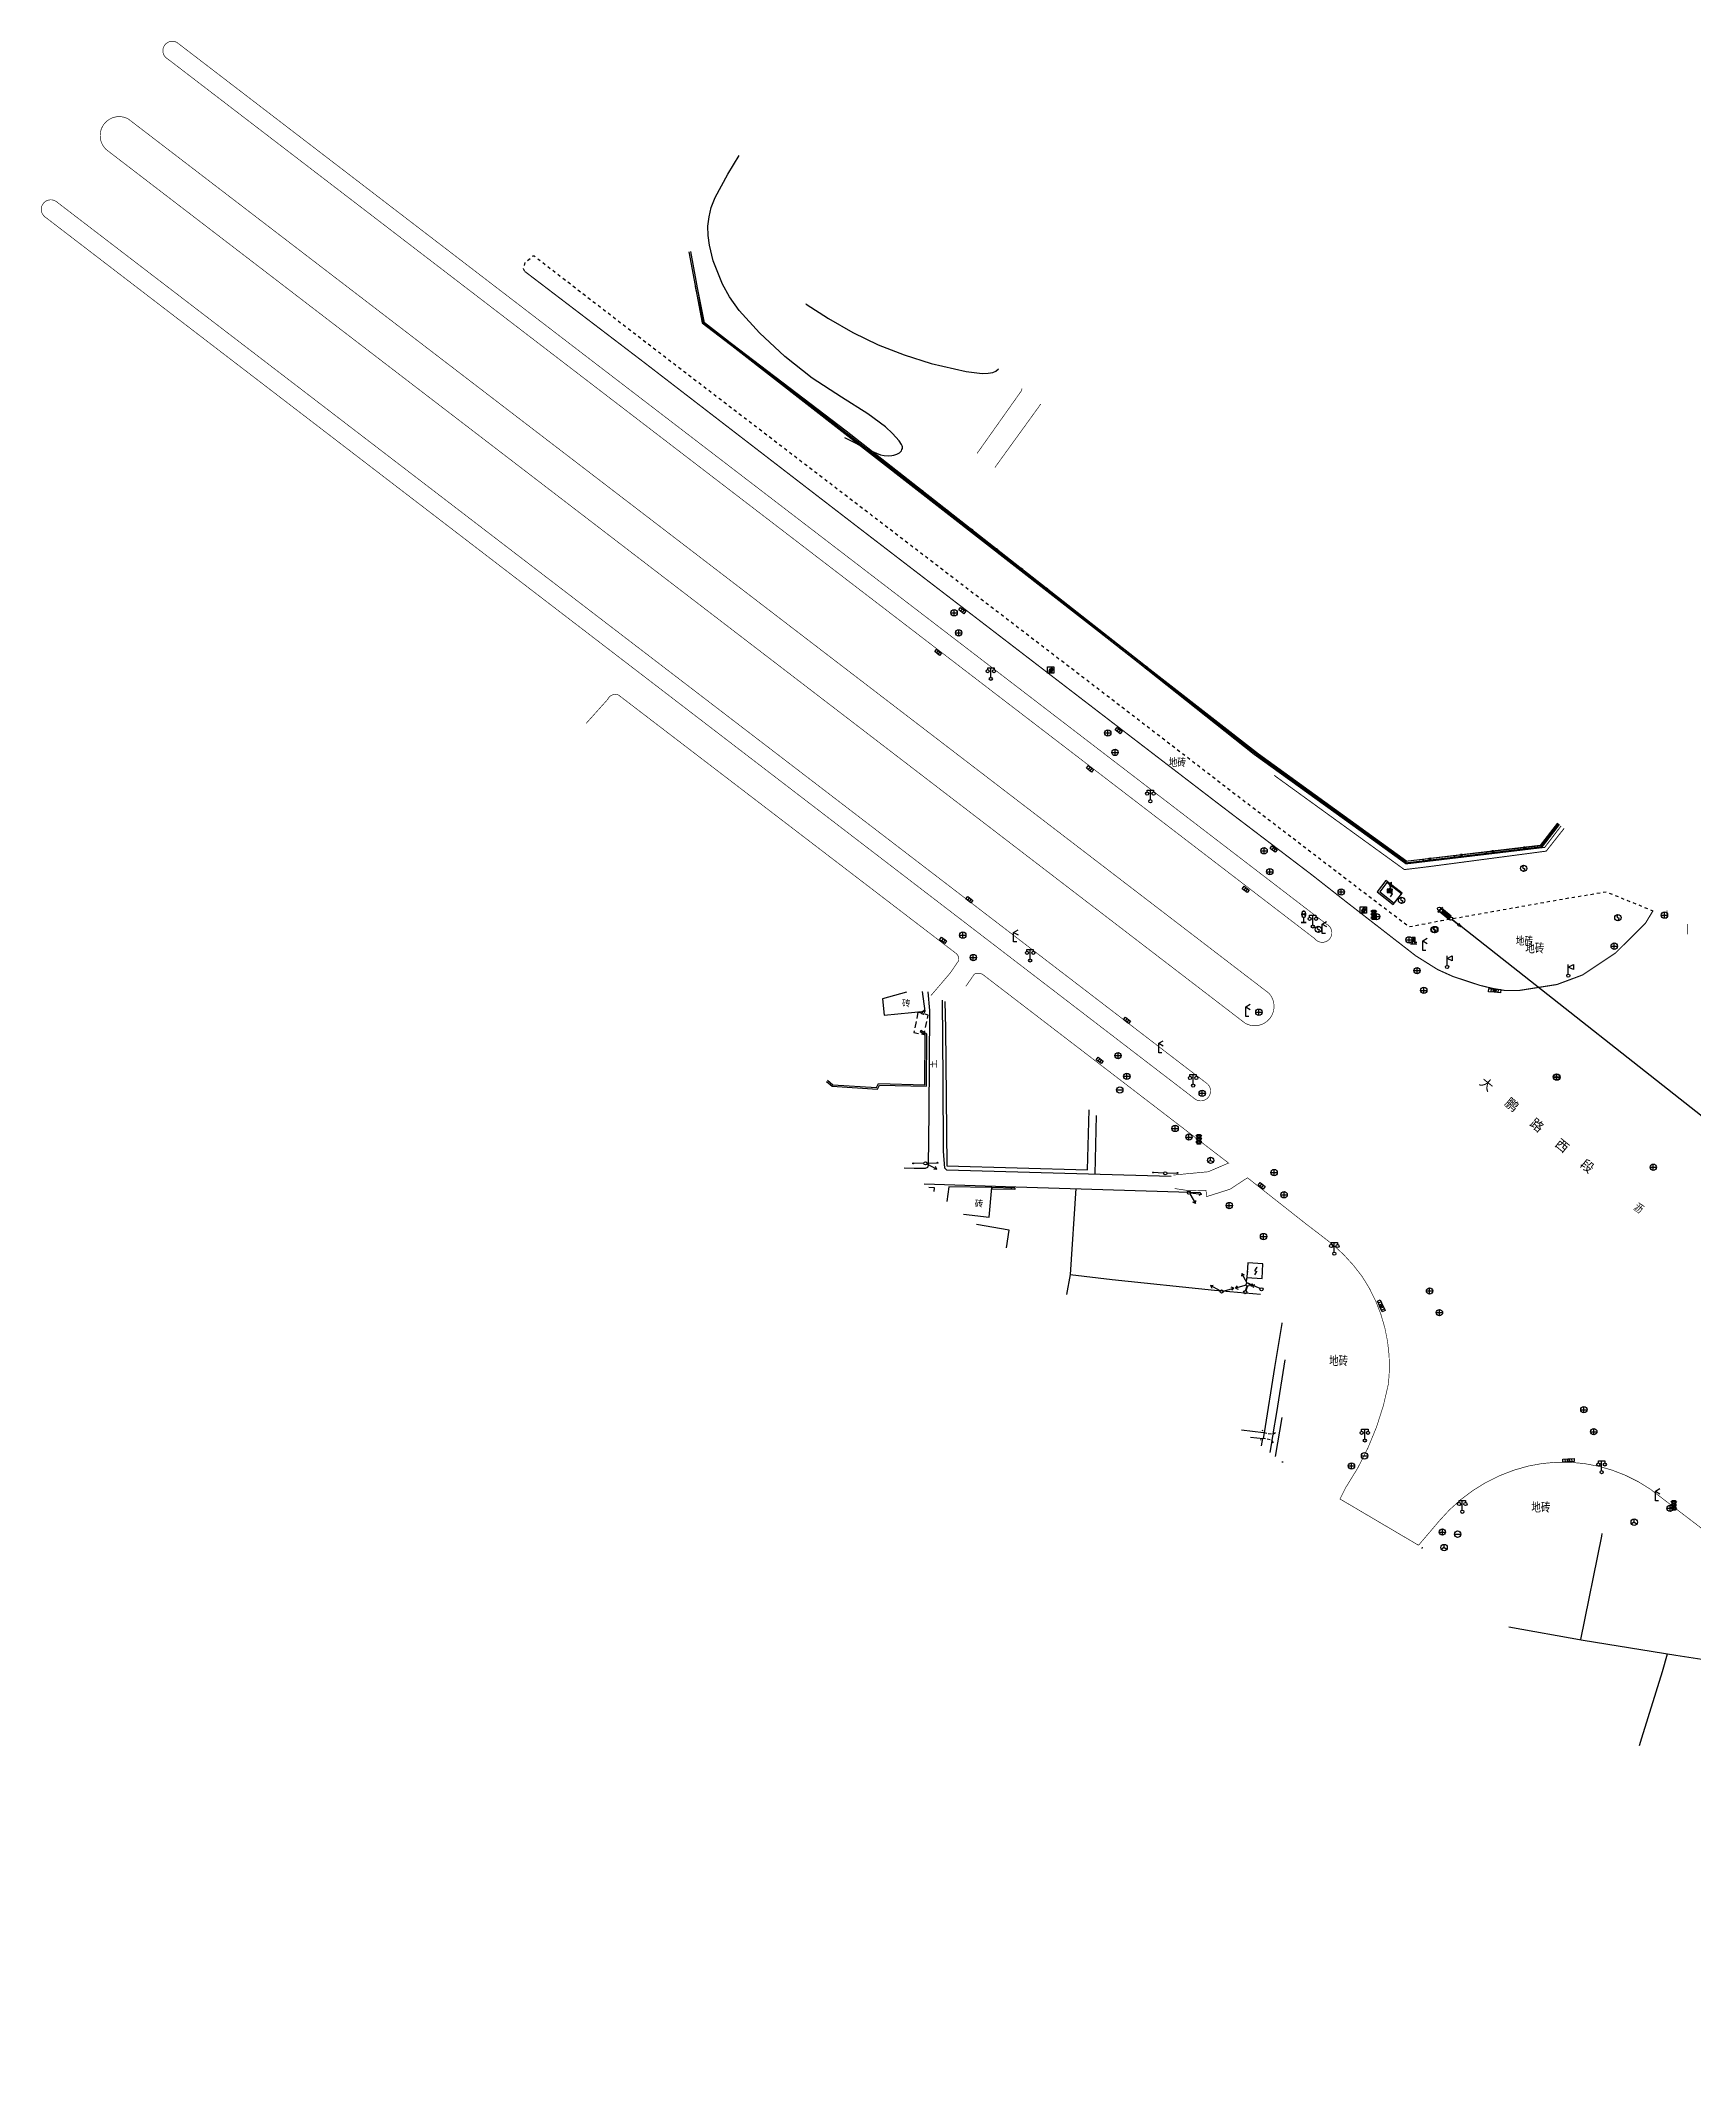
# Model space of a CAD drawing. Extents: x 5235 to 6165, y 11896 to 12757.
# Drawn here: x 5235 to 5495.2, y 12434.5 to 12756.8 of the extents above; entities that cross this region are included whole.
import ezdxf
from ezdxf.enums import TextEntityAlignment as Align

# ---------------------------------------------------------------- set-up
doc = ezdxf.new("R2010")
doc.units = 0
doc.header["$LTSCALE"] = 0.5
for name, pattern in [('G529', [1.5, 1, -0.5]), ('X3', [5, 4, -1]), ('X5', [3, 2, -1]), ('X6', [2, 1, -1])]:
    doc.linetypes.add(name, pattern=pattern)
doc.layers.get('0').update_dxf_attribs({"linetype": 'CONTINUOUS'})
for name, color, linetype in [('COMPONENT', 4, 'CONTINUOUS'), ('DGX', 2, 'CONTINUOUS'), ('DLDW', 11, 'CONTINUOUS'), ('DLSS', 4, 'CONTINUOUS'), ('DMTZ', 3, 'CONTINUOUS'), ('GXYZ', 2, 'CONTINUOUS'), ('JMD', 6, 'CONTINUOUS'), ('SXSS', 5, 'CONTINUOUS'), ('ZJ', 7, 'CONTINUOUS')]:
    doc.layers.add(name, color=color, linetype=linetype)
doc.styles.add('HZ', font='rs.shx', dxfattribs={"width": 0.8, "bigfont": 'hztxt.shx'})
doc.styles.add('等线体', font='simhei.ttf')
doc.linetypes.add('G677', pattern='A,10,[241,XYH_TOWN.SHX,S=0.5,R=0,X=0,Y=-0.5],0', length=10)
doc.linetypes.add('G682', pattern='A,0,-1e-05,[149,AAA.SHX,S=0.3,R=0,X=0,Y=0],-2,[149,AAA.SHX,S=0.3,R=0,X=0,Y=0],-2,[146,AAA.SHX,S=1,R=0,X=0,Y=0],-2', length=6.00001)

# ---------------------------------------------------------------- blocks, each defined once
blk = doc.blocks.new('gc041')
for p, q in [((-1, 0.5), (1, 0.5)), ((-1, -0.5), (-1, 0.5)), ((-0.33, 0.5), (-0.33, -0.5)), ((0.33, 0.5), (0.33, -0.5)), ((1, 0.5), (1, -0.5)), ((1, -0.5), (-1, -0.5))]:
    blk.add_line(p, q)
blk = doc.blocks.new('gc043')
for p, q in [((-1, 0), (1, 0)), ((0, -1), (0, 1))]:
    blk.add_line(p, q)
blk.add_circle((0, 0), 1)
blk = doc.blocks.new('gc170')
at = {"linetype": 'Continuous'}
blk.add_circle((0, 0), 0.5, dxfattribs=at)
blk = doc.blocks.new('gc129')
at = {"linetype": 'Continuous'}
blk.add_hatch(color=256, dxfattribs=at).paths.add_polyline_path([(0.8, 1), (-0.8, 1), (-0.8, 0), (0, 0), (0.8, 0)])
at = {"linetype": 'Continuous', "flags": 128}
for points in [[(-0.8, 0), (0, 0), (0.8, 0), (0.8, 1), (-0.8, 1), (-0.8, 0)], [(-0.05, 2), (0.64, 3.2)], [(-0.05, 2.8), (0.64, 3.2)], [(0.58, 2), (-0.05, 2)], [(0, 1), (0.58, 2)], [(0.64, 2.4), (0.64, 3.2)]]:
    blk.add_lwpolyline(points, dxfattribs=at)
blk = doc.blocks.new('gc315')
for p, q in [((-0.5, 0.5), (-1, 0.5)), ((-1, 0), (1, 0)), ((0.5, 0.5), (1, 0.5)), ((0.5, 0), (0.5, 0.5))]:
    blk.add_line(p, q)
at = {"linetype": 'Continuous'}
for p, q in [((0, 1), (-0.5, 0)), ((0, 2), (0, 1)), ((0, 1), (0.5, 0))]:
    blk.add_line(p, q, dxfattribs=at)
blk.add_lwpolyline([(-0.5, 0), (0.5, 0), (0.5, 2), (-0.5, 2)], close=True)
blk = doc.blocks.new('gc019')
for p, q in [((0, 0.5), (0, 3.5)), ((0, 2.7), (1.6, 3.5)), ((1.6, 1.9), (0, 2.7)), ((1.6, 3.5), (1.6, 1.9))]:
    blk.add_line(p, q)
blk.add_circle((0, 0), 0.5)
blk = doc.blocks.new('gc050')
for p, q in [((0, 1), (-0.38, 0.18)), ((-0.38, 0.18), (0.38, -0.18)), ((0, -1), (0.38, -0.18))]:
    blk.add_line(p, q)
blk.add_circle((0, 0), 1)
blk = doc.blocks.new('gcbj0305')
for points in [[(-1.01, 1.01), (1.01, 1.01), (1.01, -1.01), (-1.01, -1.01)], [(-0.47, 0.01), (-0.39, -0.06), (-0.31, 0.01), (-0.39, 0.09)], [(0.13, 0.3), (0.13, -0.79), (0.15, -0.85), (0.24, -0.85), (0.28, -0.8), (0.28, -0.15), (0.33, -0.15), (0.33, -0.8), (0.36, -0.85), (0.44, -0.85), (0.49, -0.8), (0.49, 0.3), (0.52, 0.3), (0.52, -0.11), (0.55, -0.14), (0.6, -0.14), (0.64, -0.09), (0.64, 0.43), (0.53, 0.54), (0.14, 0.54), (0.03, 0.45), (-0.06, 0.26), (-0.33, 0.26), (-0.36, 0.24), (-0.36, 0.18), (-0.34, 0.15), (-0.01, 0.14), (0.11, 0.31)], [(-0.4, -0.13), (-0.31, -0.2), (-0.25, -0.13), (-0.33, -0.06)], [(-0.4, -0.25), (-0.3, -0.25), (-0.3, -0.35), (-0.4, -0.35)]]:
    blk.add_lwpolyline(points, close=True)
blk.add_lwpolyline([(-0.6, -0.18), (-0.47, -0.82), (-0.21, -0.82), (-0.09, -0.16)])
blk.add_circle((0.3, 0.72), 0.128)
blk = doc.blocks.new('GC097')
for p, q in [((-1, 2.92), (-1, 3.52)), ((-1, 3.52), (1, 3.52)), ((0, 0.52), (0, 3.52)), ((1, 3.52), (1, 2.92))]:
    blk.add_line(p, q)
for centre in [(-1, 2.42), (0.01, 0), (1, 2.42)]:
    blk.add_circle(centre, 0.5)
blk = doc.blocks.new('gc298')
for points in [[(-0.8, 0), (0.8, 0), (-0.8, 0)], [(0, 0), (0, 1.6)]]:
    blk.add_lwpolyline(points)
at = {"flags": 128}
blk.add_lwpolyline([(0, 3.6), (-0.12, 3.58), (-0.23, 3.53), (-0.34, 3.45), (-0.44, 3.34), (-0.52, 3.2), (-0.58, 3.05), (-0.63, 2.87), (-0.65, 2.69), (-0.65, 2.51), (-0.63, 2.33), (-0.58, 2.15), (-0.52, 2), (-0.44, 1.86), (-0.34, 1.75), (-0.23, 1.67), (-0.12, 1.62), (0, 1.6), (0.12, 1.62), (0.23, 1.67), (0.34, 1.75), (0.44, 1.86), (0.52, 2), (0.58, 2.15), (0.63, 2.33), (0.65, 2.51), (0.65, 2.69), (0.63, 2.87), (0.58, 3.05), (0.52, 3.2), (0.44, 3.34), (0.34, 3.45), (0.23, 3.53), (0.12, 3.58)], close=True, dxfattribs=at)
for centre in [(0, 3.1), (0, 2.1)]:
    blk.add_circle(centre, 0.5)
blk = doc.blocks.new('gc002')
at = {"linetype": 'Continuous'}
blk.add_hatch(color=256, dxfattribs=at).paths.add_polyline_path([(0.5, 0.5), (-0.5, 0.5), (-0.5, -0.5), (0.5, -0.5)])
blk.add_lwpolyline([(-0.5, -0.5), (0.5, -0.5), (0.5, 0.5), (-0.5, 0.5), (-0.5, -0.5)])
blk = doc.blocks.new('gc013a')
at = {"linetype": 'Continuous'}
blk.add_line((0.5, 0), (4, 0), dxfattribs=at)
at = {"linetype": 'Continuous', "flags": 128}
for points in [[(2.77, 0.35), (3.38, 0), (2.77, -0.35)], [(3.39, 0.35), (4, 0), (3.39, -0.35)]]:
    blk.add_lwpolyline(points, dxfattribs=at)
blk = doc.blocks.new('gc232')
for p, q in [((0.5, 1), (0.5, -1)), ((0.5, -1), (0.2, -0.48)), ((0.5, -1), (0.8, -0.48))]:
    blk.add_line(p, q)
blk.add_circle((0, 0), 0.5)
blk = doc.blocks.new('gcbj0214')
at = {"linetype": 'Continuous'}
h = blk.add_hatch(color=256, dxfattribs=at)
h.paths.add_polyline_path([(0.5, 2.3), (0.9, 2.7), (0.5, 2.7), (0.5, 3), (-0.5, 3), (-0.5, 2.7), (-0.9, 2.7), (-0.5, 2.3), (-0.5, 1.7), (-0.9, 1.7), (-0.5, 1.3), (-0.5, 0.7), (-0.9, 0.7), (-0.5, 0.3), (-0.5, 0), (0.5, 0), (0.5, 0.3), (0.9, 0.7), (0.5, 0.7), (0.5, 1.3), (0.9, 1.7), (0.5, 1.7)])
h.paths.add_polyline_path([(-0.3, 2.5, -1), (0.3, 2.5, -1)], flags=16)
h.paths.add_polyline_path([(0.3, 1.5, -1), (-0.3, 1.5, -1)], flags=16)
h.paths.add_polyline_path([(0.3, 0.5, -1), (-0.3, 0.5, -1)], flags=16)
for p, q in [((-0.9, 2.7), (-0.5, 2.7)), ((-0.9, 2.7), (-0.5, 2.3)), ((-0.9, 1.7), (-0.5, 1.3)), ((-0.5, 1.7), (-0.9, 1.7)), ((-0.9, 0.7), (-0.5, 0.3)), ((-0.5, 0.7), (-0.9, 0.7)), ((-0.5, 3), (0.5, 3)), ((-0.5, 2.7), (-0.5, 3)), ((-0.5, 1.7), (-0.5, 2.3)), ((-0.5, 0.7), (-0.5, 1.3)), ((-0.5, 0), (-0.5, 0.3)), ((0.5, 0), (-0.5, 0)), ((0.5, 3), (0.5, 2.7)), ((0.9, 2.7), (0.5, 2.3)), ((0.5, 2.7), (0.9, 2.7)), ((0.5, 2.3), (0.5, 1.7)), ((0.9, 1.7), (0.5, 1.7)), ((0.9, 1.7), (0.5, 1.3)), ((0.5, 1.3), (0.5, 0.7)), ((0.9, 0.7), (0.5, 0.7)), ((0.9, 0.7), (0.5, 0.3)), ((0.5, 0.3), (0.5, 0))]:
    blk.add_line(p, q)
for centre in [(0, 2.5), (0, 1.5), (0, 0.5)]:
    blk.add_circle(centre, 0.3)
blk = doc.blocks.new('GC052')
for p, q in [((0, 3), (1.38, 3.81)), ((0, 0), (0, 3)), ((0, 3), (1.38, 2.19)), ((1, 0), (0, 0))]:
    blk.add_line(p, q)
blk = doc.blocks.new('gc048')
for q in [(-0.87, -0.5), (0, 1), (0.87, -0.5)]:
    blk.add_line((0, 0), q)
blk.add_circle((0, 0), 1)
blk = doc.blocks.new('GC042')
blk.add_line((-1, 0), (1, 0))
blk.add_circle((0, 0), 1)
blk = doc.blocks.new('gc129a')
for p, q in [((0, 0), (0.67, 1.18)), ((0, 0), (0.58, -0.25)), ((-0.05, -1.29), (0.58, -0.25))]:
    blk.add_line(p, q)
blk.add_lwpolyline([(0.75, 1.31, 0, 0.5, 0), (0.53, 0.9, 0.5, 0.5, 0)], format="xyseb")
blk = doc.blocks.new('G603')
for p, q in [((0.5, 0), (4, 0)), ((4, 0), (3.24, -0.5)), ((4, 0), (3.27, 0.5))]:
    blk.add_line(p, q)
blk.add_circle((0, 0), 0.5)
blk = doc.blocks.new('G601')
for p, q in [((0.5, 0), (4, 0)), ((3.28, -0.02), (2.55, 0.48)), ((4, 0), (3.24, -0.5)), ((4, 0), (3.27, 0.5)), ((3.28, -0.02), (2.51, -0.51))]:
    blk.add_line(p, q)
blk.add_circle((0, 0), 0.5)
blk = doc.blocks.new('G611')
h = blk.add_hatch(color=256)
edge = h.paths.add_edge_path()
edge.add_arc((3.85, 0), 0.15, 0, 360)
blk.add_line((0.5, 0), (4, 0))
for centre, radius in [((0, 0), 0.5), ((3.85, 0), 0.15)]:
    blk.add_circle(centre, radius)

msp = doc.modelspace()

# ---------------------------------------------------------------- linework, layer by layer
at = {"linetype": 'Continuous', "elevation": 523.75, "flags": 128}
msp.add_lwpolyline([(5474.14, 12633.42), (5471.59, 12630.16), (5471.38, 12629.8), (5450.37, 12627.37), (5450.06, 12627.31), (5426.64, 12644.27), (5339.3, 12712.31), (5338.11, 12718.15)], dxfattribs=at)
at = {"flags": 128}
for points in [[(5401.05, 12578.31), (5401.23, 12587.54)], [(5398, 12576.04), (5397.12, 12562.51), (5396.51, 12559.38)], [(5427.06, 12559.36), (5419.84, 12560), (5403.74, 12561.69), (5397.1, 12562.44)], [(5424.88, 12561.36), (5425.1, 12563.04)], [(5430.43, 12533.03), (5430.66, 12532.99)], [(5477.53, 12505), (5480.84, 12521.29), (5480.93, 12521.7)], [(5452.55, 12519.54), (5452.52, 12519.37)], [(5466.18, 12506.99), (5477.93, 12504.93), (5492.5, 12502.55), (5500, 12501.41)], [(5490.39, 12500), (5491.18, 12502.76)], [(5486.78, 12488.32), (5487.13, 12489.5), (5490.39, 12500)]]:
    msp.add_lwpolyline(points, dxfattribs=at)
at = {"layer": 'DGX', "color": 2, "linetype": 'Continuous', "flags": 128}
for points, elevation in [([(5361.57, 12694.38), (5365.58, 12692.32), (5367.23, 12691.64), (5367.79, 12691.52), (5368.46, 12691.48), (5369.02, 12691.51), (5369.35, 12691.58), (5369.78, 12691.72), (5370.01, 12691.84), (5370.21, 12691.97), (5370.37, 12692.13), (5370.51, 12692.29), (5370.61, 12692.47), (5370.69, 12692.66), (5370.72, 12692.76), (5370.72, 12692.89), (5370.66, 12693.06), (5370.54, 12693.27), (5370.15, 12693.83), (5369.14, 12695.02), (5368, 12696.07), (5365.21, 12698.11), (5361.1, 12700.7), (5356.49, 12703.74), (5352.15, 12707.14), (5348.15, 12710.86), (5344.98, 12714.38), (5343.43, 12716.54), (5342.32, 12718.54), (5340.89, 12722.19), (5340.27, 12724.65), (5340.07, 12726.18), (5340.05, 12727.68), (5340.22, 12729.15), (5340.57, 12730.61), (5341.17, 12732.16), (5343.16, 12735.83), (5344.98, 12738.79)], 523), ([(5355.45, 12715.46), (5355.53, 12715.4), (5359.06, 12713.11), (5362.88, 12710.9), (5366.85, 12708.98), (5370.96, 12707.37), (5375.21, 12706.04), (5380.7, 12704.77), (5383.25, 12704.47), (5384.19, 12704.48), (5384.91, 12704.6), (5385.41, 12704.83), (5385.79, 12705.17)], 523.5)]:
    msp.add_lwpolyline(points, dxfattribs=dict(at, elevation=elevation))
at = {"layer": 'DLSS', "linetype": 'Continuous', "const_width": 0.1, "flags": 128}
for points, elevation in [([(5435.63, 12615.42, 1.251952), (5437.49, 12617.7), (5256.42, 12756.59, 1.011152), (5254.96, 12754)], 522.67), ([(5428.38, 12606.85, -0.867689), (5424.64, 12602.12), (5245.56, 12739.5, -0.943358), (5248.74, 12744.55)], 522.83), ([(5235.61, 12729.13, -0.999852), (5237.45, 12731.5), (5418.52, 12592.7, -1.044323), (5416.72, 12590.2)], 523.19)]:
    msp.add_lwpolyline(points, format="xyb", close=True, dxfattribs=dict(at, elevation=elevation))
at = {"layer": 'DLSS', "linetype": 'X6', "flags": 128}
msp.add_lwpolyline([(5311.21, 12720.52), (5311.01, 12720.95), (5311.26, 12721.94), (5312.5, 12722.99), (5312.65, 12722.98), (5315.27, 12720.97), (5319.23, 12717.9), (5332.46, 12707.71), (5365.82, 12682.16), (5403.69, 12653.13), (5422.68, 12638.53), (5436.79, 12627.75), (5446.39, 12620.42), (5450.53, 12617.31), (5455.61, 12618.28), (5476.48, 12621.98), (5481.53, 12622.8), (5488.91, 12619.82), (5488.91, 12619.82)], dxfattribs=at)
at = {"layer": 'DLSS', "linetype": 'Continuous', "flags": 128}
msp.add_lwpolyline([(5311.21, 12720.52, 0.175, 0.175, 0), (5313.14, 12719.05, 0.175, 0.175, 0), (5329.91, 12706.26, 0.175, 0.175, 0), (5363.89, 12680.08, 0.175, 0.175, 0), (5402.2, 12650.67, 0.175, 0.175, 0), (5420.7, 12636.48, 0.175, 0.175, 0), (5435.09, 12625.54, 0.175, 0.175, 0), (5440.59, 12621.22, 0.175, 0.175, 0), (5451.54, 12612.72, 0.175, 0.175, 0), (5454.98, 12610.56, 0.175, 0.175, 0), (5457.41, 12609.46, 0.175, 0.175, 0), (5461.66, 12608.06, 0.175, 0.175, 0), (5463.81, 12607.55, 0.175, 0.175, 0), (5465.51, 12607.27, 0.175, 0.175, 0), (5467.83, 12607.26, 0.175, 0.175, 0), (5473.79, 12608.2, 0.175, 0.175, 0), (5477.81, 12609.7, 0.175, 0.175, 0), (5483.01, 12613.17, 0.175, 0.175, 0), (5487.72, 12617.84, 0.175, 0.175, 0), (5488.91, 12619.82, 0, 0, 0)], format="xyseb", dxfattribs=at)
at = {"layer": 'DLSS', "linetype": 'X3', "const_width": 0.1, "flags": 128}
msp.add_lwpolyline([(5382.43, 12691.85), (5389.42, 12701.72), (5389.54, 12702.09)], dxfattribs=at)
at = {"layer": 'DLSS', "linetype": 'Continuous', "const_width": 0.1, "flags": 128}
for points in [[(5392.49, 12699.66), (5385.25, 12689.65)], [(5491.06, 12618.55), (5491.11, 12619.24), (5491.14, 12619.87)], [(5494.35, 12616.11), (5494.35, 12617.72)]]:
    msp.add_lwpolyline(points, dxfattribs=at)
for points, elevation in [([(5320.85, 12649.32), (5323.23, 12651.97), (5324.26, 12653.12, -0.406432), (5325.96, 12653.8), (5379.22, 12613.03, -0.237011), (5379.55, 12611.96), (5378.2, 12610), (5375.17, 12606.45)], 522.87), ([(5380.68, 12607.92), (5382.01, 12609.84, -0.25852), (5383.36, 12609.76), (5422.06, 12580.07), (5418.84, 12578.7), (5413.35, 12578.18)], 522.86), ([(5413.56, 12576.06), (5415.8, 12575.72), (5418.51, 12575.78), (5418.59, 12574.78), (5422.3, 12575.96), (5425.04, 12577.75), (5434.13, 12570.58), (5436.56, 12568.72, -0.083596), (5443.12, 12562.17, -0.176438), (5447.25, 12545.35, -0.10113), (5440.52, 12528.96), (5439.61, 12527.15), (5451.98, 12519.86)], 523.55), ([(5451.98, 12519.86), (5455.23, 12523.68, -0.161495), (5469.28, 12532.34, -0.209712), (5488.47, 12528.71), (5595.65, 12446.81, -0.225928), (5596.26, 12445.61), (5596.1, 12442.76), (5595.71, 12434.56)], 523.55)]:
    msp.add_lwpolyline(points, format="xyb", dxfattribs=dict(at, elevation=elevation))
at = {"layer": 'DLSS', "flags": 128}
for points in [[(5374.69, 12607.03), (5374.95, 12604.08), (5374.82, 12588.03), (5374.73, 12579.68), (5374.64, 12579.37), (5374.29, 12579.24), (5372.53, 12579.19), (5370.95, 12579.25)], [(5413.03, 12577.98), (5377.7, 12578.95), (5377.35, 12579.25), (5377.17, 12581.94), (5377.08, 12593.24), (5377, 12605.72)], [(5374.09, 12576.81), (5388.55, 12576.34), (5417.63, 12575.42)], [(5427.72, 12537.57), (5429.34, 12547.85), (5430.49, 12554.78), (5430.48, 12554.91)], [(5427.65, 12537.57), (5427.48, 12536.69)], [(5429.05, 12537.29), (5428.87, 12536.42)]]:
    msp.add_lwpolyline(points, dxfattribs=at)
at = {"layer": 'DLSS', "linetype": 'G529', "flags": 128}
for points in [[(5429.14, 12536), (5428.87, 12536.42), (5427.48, 12536.69), (5427.06, 12536.41)], [(5429.46, 12537.57), (5429.05, 12537.29), (5427.65, 12537.57), (5427.38, 12537.99)]]:
    msp.add_lwpolyline(points, dxfattribs=at)
at = {"layer": 'GXYZ', "linetype": 'Continuous'}
for p, q in [((5455.6, 12620.23), (5455.22, 12619.76)), ((5455.22, 12619.76), (5456.73, 12618.51)), ((5457.11, 12618.97), (5455.6, 12620.23)), ((5456.73, 12618.51), (5457.11, 12618.97)), ((5518.45, 12570.22), (5458.68, 12617.34))]:
    msp.add_line(p, q, dxfattribs=at)
at = {"layer": 'GXYZ', "linetype": 'Continuous', "flags": 128}
for points in [[(5449.4, 12622.61), (5446.85, 12624.59), (5445.44, 12622.78), (5447.99, 12620.8)], [(5424.95, 12562.05), (5427.33, 12561.91), (5427.46, 12564.2), (5425.08, 12564.33)]]:
    msp.add_lwpolyline(points, close=True, dxfattribs=at)
at = {"layer": 'GXYZ', "linetype": 'Continuous', "elevation": 523.04, "flags": 128}
msp.add_lwpolyline([(5445.86, 12622.81), (5448.15, 12621.01), (5449.28, 12622.46), (5446.97, 12624.25)], close=True, dxfattribs=at)
at = {"layer": 'GXYZ', "linetype": 'Continuous', "flags": 128}
for points, const_width in [([(5455.71, 12619.69), (5456.89, 12618.73)], 0.5), ([(5456.36, 12619.21), (5455.98, 12619.53)], 0.6)]:
    msp.add_lwpolyline(points, dxfattribs=dict(at, const_width=const_width))
at = {"layer": 'GXYZ', "const_width": 0.3, "flags": 128}
msp.add_lwpolyline([(5425, 12560.69), (5424.76, 12559.97)], dxfattribs=at)
at = {"layer": 'GXYZ'}
for centre in [(5424.68, 12559.73), (5425.08, 12560.93)]:
    msp.add_circle(centre, 0.25, dxfattribs=at)
at = {"layer": 'JMD', "linetype": 'Continuous'}
for p, q in [((5372.72, 12686.27), (5372.88, 12686.47)), ((5376.67, 12683.2), (5376.82, 12683.4)), ((5380.61, 12680.13), (5380.77, 12680.32)), ((5384.56, 12677.05), (5384.71, 12677.25)), ((5388.5, 12673.98), (5388.65, 12674.18)), ((5392.45, 12670.91), (5392.6, 12671.1)), ((5396.39, 12667.83), (5396.54, 12668.03)), ((5400.33, 12664.76), (5400.49, 12664.96)), ((5404.28, 12661.69), (5404.43, 12661.89)), ((5408.22, 12658.62), (5408.38, 12658.81)), ((5412.17, 12655.54), (5412.32, 12655.74)), ((5416.11, 12652.47), (5416.27, 12652.67)), ((5420.06, 12649.4), (5420.21, 12649.6)), ((5424, 12646.33), (5424.15, 12646.52)), ((5427.98, 12643.3), (5428.13, 12643.5)), ((5432.03, 12640.37), (5432.18, 12640.57)), ((5436.08, 12637.43), (5436.23, 12637.64)), ((5440.13, 12634.5), (5440.28, 12634.7)), ((5444.18, 12631.57), (5444.32, 12631.77)), ((5467.68, 12629.37), (5467.65, 12629.62)), ((5472.11, 12630.83), (5471.91, 12630.99)), ((5448.23, 12628.64), (5448.37, 12628.84)), ((5452.78, 12627.65), (5452.75, 12627.89)), ((5457.74, 12628.22), (5457.71, 12628.47)), ((5462.71, 12628.79), (5462.68, 12629.04))]:
    msp.add_line(p, q, dxfattribs=at)
at = {"layer": 'JMD'}
for p, q in [((5373.98, 12603.47), (5373.76, 12603.58)), ((5374.24, 12604.01), (5374.02, 12604.12)), ((5374.24, 12604), (5374.02, 12604.11)), ((5373.59, 12600.98), (5373.46, 12600.77)), ((5384.79, 12576.2), (5384.79, 12575.95)), ((5387.79, 12576.14), (5387.78, 12575.89)), ((5388.39, 12576.13), (5388.38, 12575.88))]:
    msp.add_line(p, q, dxfattribs=at)
at = {"layer": 'JMD', "color": 7, "linetype": 'Continuous', "flags": 128}
for points in [[(5337.03, 12723.62), (5339.12, 12712.42), (5361.65, 12695.23), (5407.8, 12658.98), (5426.11, 12644.51), (5449.85, 12627.37), (5471.07, 12629.88), (5471.23, 12629.74), (5474.12, 12633.44)], [(5474.14, 12633.42), (5471.59, 12630.16), (5471.38, 12629.8), (5450.37, 12627.37), (5450.06, 12627.31), (5426.64, 12644.27), (5339.3, 12712.31), (5338.11, 12718.15)]]:
    msp.add_lwpolyline(points, dxfattribs=at)
at = {"layer": 'JMD', "linetype": 'Continuous', "flags": 128}
for points in [[(5337.28, 12723.67), (5339.35, 12712.56), (5361.81, 12695.43), (5407.95, 12659.18), (5426.26, 12644.71), (5449.92, 12627.63), (5471.14, 12630.14), (5471.2, 12630.1), (5473.93, 12633.6)], [(5473.95, 12633.58), (5471.38, 12630.3), (5471.22, 12630.03), (5450.33, 12627.62), (5450.12, 12627.57), (5426.79, 12644.47), (5339.53, 12712.45), (5338.35, 12718.2)]]:
    msp.add_lwpolyline(points, dxfattribs=at)
at = {"layer": 'JMD', "flags": 128}
for points in [[(5371.31, 12606.97), (5367.55, 12605.95), (5367.82, 12603.39), (5374.24, 12604), (5373.82, 12607.11)], [(5373.98, 12603.47), (5374.24, 12604)], [(5358.71, 12592.92), (5359.63, 12592.16), (5366.75, 12591.73), (5367.06, 12592.35), (5374.45, 12592.16), (5374.53, 12600.4), (5373.59, 12600.98)], [(5375.68, 12575.57), (5375.73, 12576.16), (5374.85, 12576.22)], [(5380.28, 12572), (5384.34, 12571.53), (5384.79, 12576.2), (5377.99, 12576.3), (5377.67, 12574.02)], [(5388.39, 12576.13), (5384.79, 12576.2)], [(5387.05, 12566.74), (5387.51, 12569.49), (5382.34, 12570.4)]]:
    msp.add_lwpolyline(points, dxfattribs=at)
at = {"layer": 'JMD', "linetype": 'X5', "flags": 128}
msp.add_lwpolyline([(5373.13, 12603.85), (5372.48, 12600.64), (5374.09, 12600.34), (5374.74, 12603.39)], close=True, dxfattribs=at)
at = {"layer": 'JMD', "linetype": 'G677', "flags": 128}
for points in [[(5373.76, 12603.58), (5374.02, 12604.11)], [(5358.87, 12593.11), (5359.73, 12592.4), (5366.6, 12591.99), (5366.91, 12592.6), (5374.2, 12592.41), (5374.28, 12600.26), (5373.46, 12600.77)], [(5388.38, 12575.88), (5384.79, 12575.95)]]:
    msp.add_lwpolyline(points, dxfattribs=at)
at = {"layer": 'JMD', "linetype": 'G682', "flags": 128}
msp.add_lwpolyline([(5377.35, 12605.52), (5377.46, 12601.29), (5377.7, 12579.61), (5399.84, 12578.98), (5400.08, 12588.43)], dxfattribs=at)
at = {"layer": 'SXSS', "linetype": 'Continuous', "const_width": 0.15, "flags": 128}
for points in [[(5474.44, 12633.19), (5471.85, 12629.8), (5449.99, 12627.19), (5429.49, 12642.04)], [(5429.24, 12641.15), (5449.75, 12626.3), (5453.48, 12626.75), (5472.09, 12629.21), (5474.92, 12632.8)]]:
    msp.add_lwpolyline(points, dxfattribs=at)
at = {"layer": 'SXSS', "flags": 128}
for points in [[(5429.06, 12537.43), (5429.66, 12540.77), (5430.99, 12549.08)], [(5430.46, 12539.97), (5429.42, 12533.82)], [(5427.58, 12537.57), (5424.07, 12537.97)], [(5425.49, 12536.87), (5427.51, 12536.66)], [(5427.25, 12535.5), (5427.44, 12536.67)], [(5428.59, 12534.46), (5428.9, 12536.32)]]:
    msp.add_lwpolyline(points, dxfattribs=at)

# ---------------------------------------------------------------- block references
at = {"layer": 'COMPONENT', "linetype": 'Continuous', "xscale": 0.5, "yscale": 0.5}
for name, p in [('gcbj0305', (5394.04, 12657.73)), ('gcbj0305', (5443.28, 12619.94)), ('gcbj0214', (5444.93, 12618.43, 522.99)), ('gcbj0214', (5417.37, 12583.07, 522.96)), ('gcbj0214', (5492.19, 12525.4, 522.44))]:
    msp.add_blockref(name, p, dxfattribs=at)
at = {"layer": 'DLDW', "linetype": 'Continuous', "xscale": 0.5, "yscale": 0.5}
for name, p in [('GC097', (5384.61, 12656.35)), ('GC097', (5409.74, 12637.07)), ('GC097', (5435.32, 12617.34)), ('GC097', (5390.8, 12611.98, 522.89)), ('gc019', (5456.48, 12610.96)), ('gc019', (5475.57, 12609.6)), ('GC097', (5416.47, 12592.28, 522.77)), ('GC097', (5438.71, 12565.79, 522.64)), ('GC097', (5443.52, 12536.37, 522.59)), ('GC097', (5480.82, 12531.38, 522.44)), ('GC097', (5458.87, 12525.14, 522.53))]:
    msp.add_blockref(name, p, dxfattribs=at)
at = {"layer": 'DLSS', "linetype": 'Continuous', "xscale": 0.5, "yscale": 0.5}
for name, p in [('gc298', (5433.89, 12617.96)), ('GC052', (5388.2, 12614.91, 522.91)), ('GC052', (5436.8, 12616.23, 523.01)), ('GC052', (5452.65, 12613.58, 522.94)), ('GC052', (5424.76, 12603.18, 523.91)), ('GC052', (5411.07, 12597.44, 524.63)), ('GC052', (5489.29, 12526.88, 522.45))]:
    msp.add_blockref(name, p, dxfattribs=at)
at = {"layer": 'GXYZ', "linetype": 'Continuous', "xscale": 0.5, "yscale": 0.5}
for name, p in [('gc043', (5378.83, 12666.76)), ('gc043', (5379.55, 12663.59)), ('gc043', (5403.03, 12647.82)), ('gc043', (5404.17, 12644.76)), ('gc043', (5427.65, 12629.26, 522.64)), ('gc043', (5428.55, 12625.97)), ('gc050', (5468.53, 12626.5, 523.41)), ('gc043', (5439.8, 12622.78, 522.78)), ('gc129', (5447.42, 12622.7)), ('gc129a', (5447.57, 12622.63)), ('gc050', (5449.31, 12621.46, 523.28)), ('gc170', (5455.52, 12619.85)), ('gc043', (5490.72, 12619.13, 522.62)), ('gc043', (5380.19, 12615.98, 522.72)), ('gc050', (5436.19, 12616.9)), ('gc043', (5445.38, 12618.89, 522.72)), ('gc050', (5454.43, 12616.83)), ('gc050', (5454.54, 12616.86, 522.71)), ('gc170', (5457.08, 12618.57)), ('gc170', (5457.08, 12618.57)), ('gc170', (5457.12, 12618.58)), ('gc050', (5483.38, 12618.73)), ('gc043', (5450.49, 12615.23, 522.65)), ('gc315', (5451.2, 12614.62)), ('gc043', (5482.81, 12614.24, 522.73)), ('gc043', (5381.84, 12612.45, 522.69)), ('gc043', (5451.75, 12610.38)), ('gc043', (5452.81, 12607.27)), ('gc043', (5426.83, 12603.84, 523.04)), ('gc043', (5404.65, 12597, 522.62)), ('gc043', (5406.03, 12593.74, 522.58)), ('gc043', (5473.71, 12593.64)), ('gc043', (5473.77, 12593.61, 522.64)), ('GC042', (5404.92, 12591.59, 522.78)), ('gc043', (5417.9, 12591.06, 522.96)), ('gc043', (5413.64, 12585.52, 522.73)), ('gc043', (5415.82, 12584.17, 522.73)), ('gc048', (5419.23, 12580.5, 522.73)), ('gc043', (5429.23, 12578.57, 522.59)), ('gc043', (5488.96, 12579.41)), ('gc043', (5430.8, 12575.07, 522.49)), ('gc043', (5422.17, 12573.38, 522.69)), ('gc043', (5427.56, 12568.5, 522.75)), ('gc129a', (5426.21, 12563.1)), ('gc043', (5453.72, 12559.92, 522.51)), ('gc043', (5455.27, 12556.51, 522.51)), ('gc043', (5478.02, 12541.22, 522.49)), ('gc043', (5479.58, 12537.75, 522.45)), ('gc043', (5441.41, 12532.36, 522.62)), ('GC042', (5443.47, 12533.95, 522.45)), ('gc043', (5491.6, 12525.69, 522.53)), ('gc048', (5485.95, 12523.5, 522.58)), ('gc043', (5455.73, 12521.94, 522.62)), ('gc048', (5456.01, 12519.5, 522.67)), ('GC042', (5458.14, 12521.61, 522.65))]:
    msp.add_blockref(name, p, dxfattribs=at)
at = {"layer": 'GXYZ', "linetype": 'Continuous'}
for name, p, xscale, yscale, zscale, rotation in [('gc041', (5380.1, 12667.11), 0.5000000000000023, 0.5000000000000023, 0.5000000000000023, 322.6152968792342), ('gc041', (5376.31, 12660.54, 522.83), 0.5, 0.5, 0.5, 321.2977374964045), ('gc041', (5404.74, 12648.21), 0.4999999999999996, 0.4999999999999996, 0.4999999999999996, 322.615296879234), ('gc041', (5400.22, 12642.17, 522.81), 0.4999999999999999, 0.4999999999999999, 0.4999999999999999, 322.1335803822461), ('gc041', (5429.14, 12629.53), 0.5, 0.5, 0.5, 322.615296879234), ('gc041', (5424.74, 12623.18), 0.4999999999999999, 0.4999999999999999, 0.4999999999999999, 322.615296879234), ('gc041', (5381.24, 12621.55, 522.75), 0.4999999999999999, 0.4999999999999999, 0.4999999999999999, 320.9657907484343), ('gc232', (5455.22, 12620.15), 0.5, 0.5, 0.5, 320.3880755104228), ('gc041', (5377.09, 12615.14, 522.66), 0.4999999999999999, 0.4999999999999999, 0.4999999999999999, 324.6992561038606), ('gc041', (5463.54, 12607.26, 522.39), 0.5, 0.5, 0.5, 355.2253568156397), ('gc041', (5464.4, 12607.19, 522.39), 0.5, 0.5, 0.5, 175.2253568156397), ('gc041', (5406.06, 12602.56, 522.67), 0.5, 0.5, 0.5, 321.8096036532651), ('gc041', (5401.73, 12596.24, 522.59), 0.5, 0.5, 0.5, 321.5292796115249), ('gc041', (5427.26, 12576.48, 522.47), 0.4999999999999999, 0.4999999999999999, 0.4999999999999999, 140.8998229790604), ('gc041', (5445.93, 12557.94, 522.36), 0.5, 0.5, 0.5, 294.5953377383877), ('gc041', (5446.28, 12557.17, 522.36), 0.5, 0.5, 0.5, 114.5953377383877), ('gc041', (5475.22, 12533.22, 522.37), 0.5, 0.5, 0.5, 3.032213752624398), ('gc041', (5475.99, 12533.26, 522.36), 0.5, 0.5, 0.5, 183.0322137526244)]:
    msp.add_blockref(name, p, dxfattribs=dict(at, xscale=xscale, yscale=yscale, zscale=zscale, rotation=rotation))
at = {"layer": 'GXYZ', "linetype": 'Continuous', "xscale": 0.5, "yscale": 0.5}
for p, rotation in [((5457.08, 12618.57), 321.6448451905785), ((5457.12, 12618.58), 321.5397868682741)]:
    msp.add_blockref('gc013a', p, dxfattribs=dict(at, rotation=rotation))
at = {"layer": 'GXYZ'}
for name, p, xscale, yscale, zscale, rotation in [('G611', (5374.3, 12580.04), 0.5, 0.5, 0.5, 180.9870951492337), ('G603', (5374.3, 12580.04), 0.5, 0.5, 0.5, 332.6673114882713), ('G611', (5374.3, 12580.04), 0.5, 0.5, 0.5, 2.229553769839682), ('G611', (5412.09, 12578.45), 0.5, 0.5, 0.5, 176.0120413932991), ('G611', (5412.09, 12578.45), 0.5, 0.5, 0.5, 2.17316580752745), ('G603', (5415.81, 12575.42), 0.5, 0.5, 0.5, 301.8848383394967), ('G603', (5415.81, 12575.42), 0.4999999999999997, 0.4999999999999997, 0.4999999999999997, 353.1622916336963), ('G603', (5425.08, 12560.93), 0.4999999999999999, 0.4999999999999999, 0.4999999999999999, 118.0512550685373), ('G603', (5420.96, 12559.84), 0.5, 0.5, 0.5, 152.2987694911396), ('G603', (5420.96, 12559.84), 0.5, 0.5, 0.5, 15.33947229051568), ('G603', (5425.08, 12560.93), 0.5, 0.5, 0.5, 196.4930345607979), ('G601', (5427.25, 12560.19), 0.5, 0.5, 0.5, 156.2659709213931)]:
    msp.add_blockref(name, p, dxfattribs=dict(at, xscale=xscale, yscale=yscale, zscale=zscale, rotation=rotation))
at = {"layer": 'JMD', "linetype": 'Continuous', "xscale": 0.25, "yscale": 0.25}
for p, rotation in [((5369.8, 12688.99), 321.8461409148833), ((5373.73, 12685.9), 321.8461409148833), ((5377.66, 12682.82), 321.8461409148833), ((5381.59, 12679.73), 321.8461409148833), ((5385.52, 12676.64), 321.8461409148833), ((5389.45, 12673.55), 321.8461409148833), ((5393.39, 12670.46), 321.8461409148833), ((5397.32, 12667.37), 321.8461409148833), ((5401.25, 12664.28), 321.8461409148833), ((5405.18, 12661.19), 321.8461409148833), ((5409.11, 12658.1), 321.6787725239615), ((5413.03, 12655), 321.6787725239615), ((5416.96, 12651.9), 321.6787725239615), ((5420.88, 12648.8), 321.6787725239615), ((5424.8, 12645.7), 321.6787725239615), ((5428.8, 12642.71), 324.1784769276028), ((5432.86, 12639.79), 324.1784769276028), ((5436.91, 12636.86), 324.1784769276028), ((5440.97, 12633.94), 324.1784769276028), ((5445.02, 12631.01), 324.1784769276028), ((5463.69, 12629.13), 6.74541272317254), ((5468.66, 12629.72), 6.74541272317254), ((5472.6, 12631.69), 51.9935896629371), ((5449.08, 12628.08), 324.1784769276028), ((5453.76, 12627.96), 6.74541272317254), ((5458.73, 12628.55), 6.74541272317254)]:
    msp.add_blockref('gc002', p, dxfattribs=dict(at, rotation=rotation))

# ---------------------------------------------------------------- texts
at = {"linetype": 'Continuous', "style": 'HZ', "width": 0.8}
for p in [(5470.3, 12613.98), (5439.4, 12548.97), (5471.25, 12525.89)]:
    msp.add_text('地砖', height=1.5, dxfattribs=at).set_placement(p, align=Align.MIDDLE)
at = {"layer": 'DLSS', "linetype": 'Continuous', "style": '等线体'}
msp.add_text('大   鹏   路   西   段', height=1.5, rotation=320.8543, dxfattribs=at).set_placement((5470.67, 12586.07), align=Align.MIDDLE)
at = {"layer": 'DLSS', "linetype": 'Continuous', "style": 'HZ', "width": 0.8}
msp.add_text('沥', height=1.25, rotation=324.0841, dxfattribs=at).set_placement((5486.69, 12572.99), align=Align.MIDDLE)
at = {"layer": 'DMTZ', "linetype": 'Continuous', "style": 'HZ', "width": 0.8}
for p in [(5413.99, 12643.23), (5468.67, 12615.12)]:
    msp.add_text('地砖', height=1.25, dxfattribs=at).set_placement(p, align=Align.MIDDLE)
at = {"layer": 'ZJ', "style": 'HZ'}
for p in [(5371.28, 12605.27), (5382.75, 12573.71)]:
    msp.add_text('砖', height=1, dxfattribs=at).set_placement(p, align=Align.MIDDLE)
msp.add_text('土', height=1, rotation=92.2042, dxfattribs=at).set_placement((5375.52, 12595.66), align=Align.MIDDLE)

doc.saveas('drawing.dxf')
